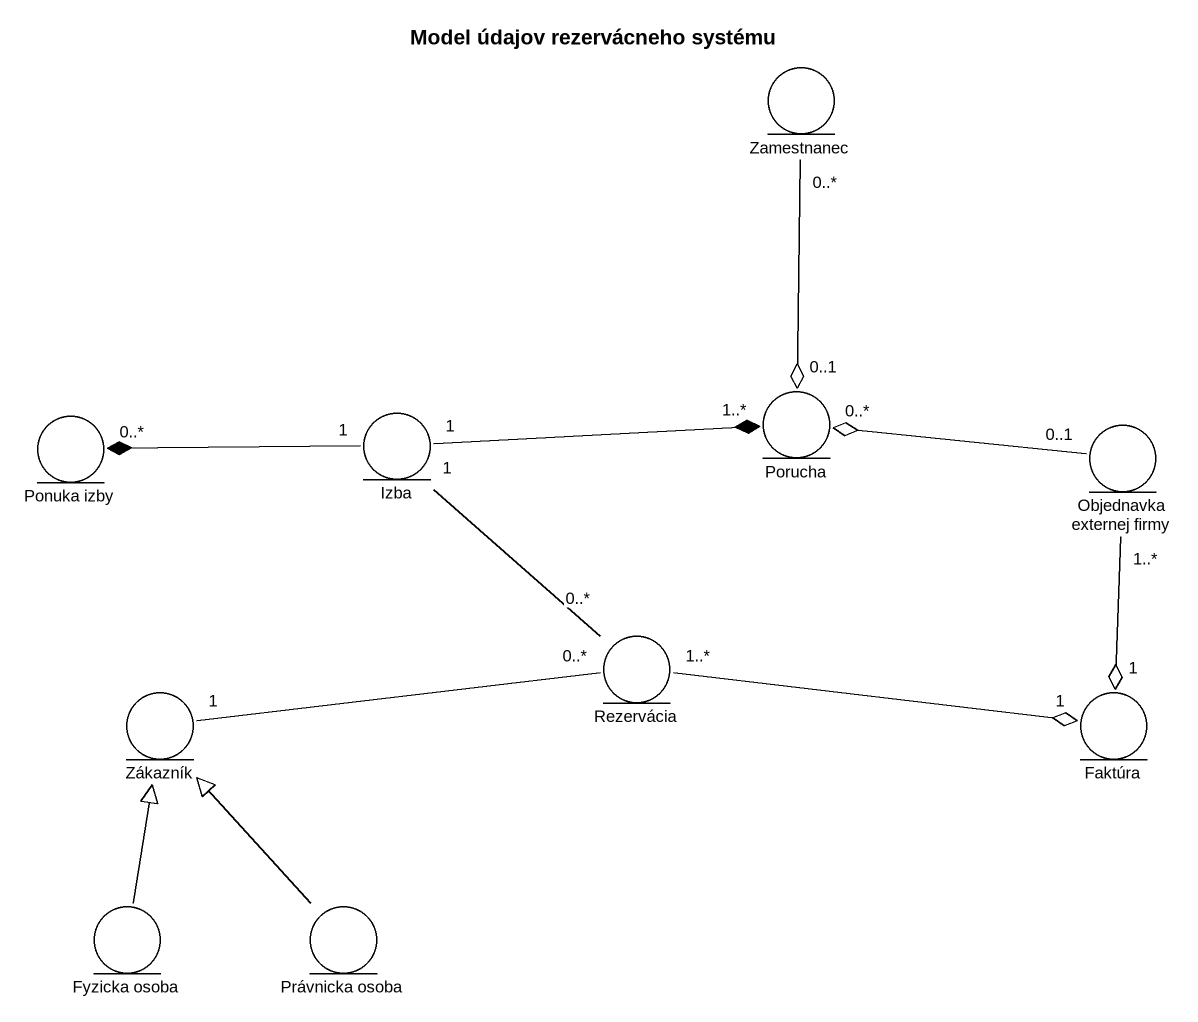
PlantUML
@startuml
title Model údajov rezervácneho systému
entity Zamestnanec
entity "Ponuka izby" as Ponuka_izby
entity Izba
entity Porucha
entity "Objednavka externej firmy" as Objednavka_externej_firmy
entity Rezervácia
entity Zákazník
entity Faktúra
entity "Fyzicka osoba" as Fyzicka_osoba
entity "Právnicka osoba" as Právnicka_osoba
Zamestnanec "0..*" --o "0..1" Porucha
Izba "1" -left-* "0..*" Ponuka_izby
Izba "1" -right-* "1..*" Porucha
Objednavka_externej_firmy "0..1" -left-o "0..*" Porucha
Objednavka_externej_firmy "1..*" --o "1" Faktúra
Rezervácia "0..*" -up- "1" Izba
Rezervácia "0..*" -left- "1" Zákazník
Rezervácia "1..*" -right-o "1" Faktúra
Fyzicka_osoba -up-|> Zákazník
Právnicka_osoba -up-|> Zákazník
@enduml
